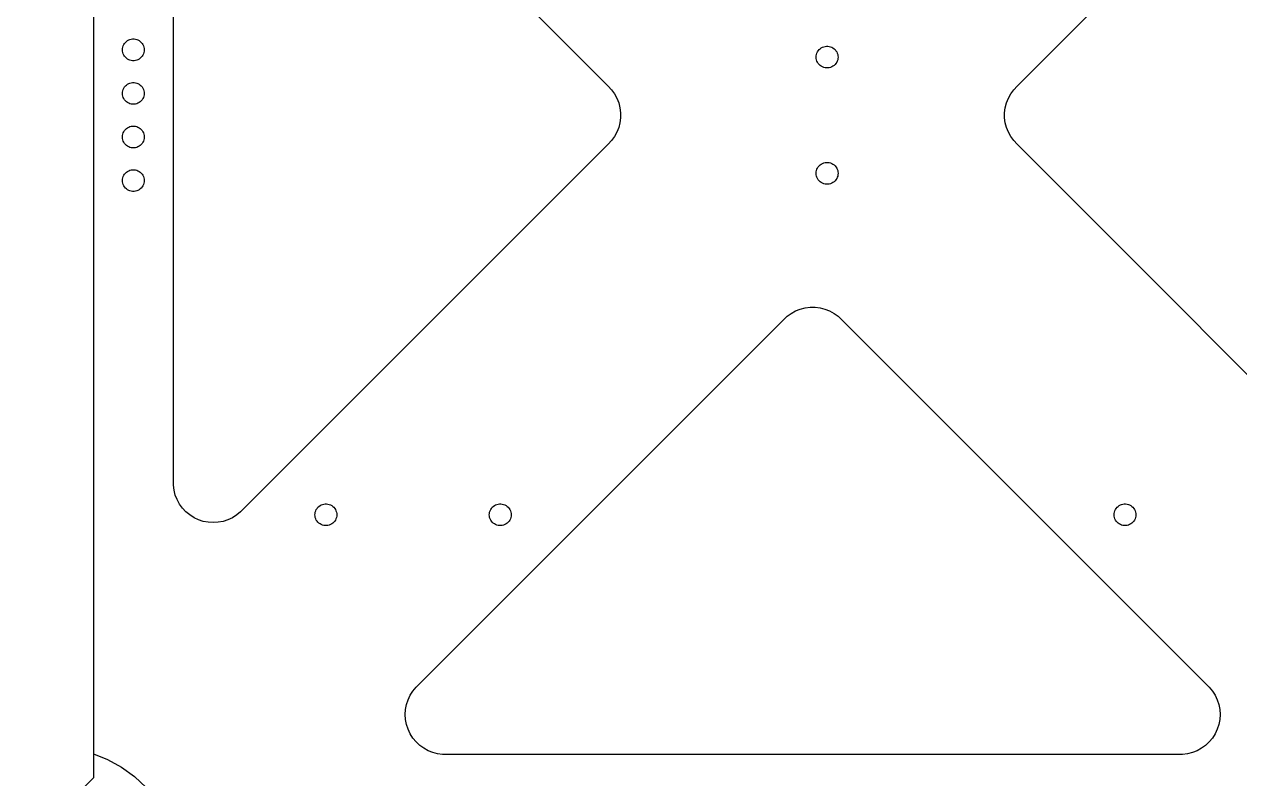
# Model space of a CAD drawing. Header units: millimetres. Extents: x -400 to 400, y 10 to 536.
# Drawn here: x 96.5 to 263.8, y 188.7 to 292.5 of the extents above; entities that cross this region are included whole.
import ezdxf

# ---------------------------------------------------------------- set-up
doc = ezdxf.new("R2010")
doc.units = ezdxf.units.MM
doc.layers.add('iTopie_plates-LaserCut_2x0.25in_thickness_2x400mm_2x380mm_2x330mm_rods_wide-triangle-holes.dxf_layer_1', color=1, linetype='Continuous')
doc.layers.add('iTopie_plates-LaserCut_2x0.25in_thickness_2x400mm_2x380mm_2x330mm_rods_wide-triangle-holes.dxf_layer_2', color=2, linetype='Continuous')

msp = doc.modelspace()

# ---------------------------------------------------------------- linework, layer by layer
at = {"layer": 'iTopie_plates-LaserCut_2x0.25in_thickness_2x400mm_2x380mm_2x330mm_rods_wide-triangle-holes.dxf_layer_1'}
for points in [[(106, 371.226), (106, 188.774), (106, 188.774), (96.4907, 179.265)], [(126.265, 334.589), (176.845, 284.009), (176.845, 284.009), (177.317, 283.506), (177.317, 283.506), (177.723, 282.947), (177.723, 282.947), (178.056, 282.342), (178.056, 282.342), (178.31, 281.7), (178.31, 281.7), (178.482, 281.031), (178.482, 281.031), (178.569, 280.345), (178.569, 280.345), (178.569, 279.655), (178.569, 279.655), (178.482, 278.969), (178.482, 278.969), (178.31, 278.3), (178.31, 278.3), (178.056, 277.658), (178.056, 277.658), (177.723, 277.053), (177.723, 277.053), (177.317, 276.494), (177.317, 276.494), (176.845, 275.991), (176.845, 275.991), (126.265, 225.411), (126.265, 225.411), (125.733, 224.971), (125.733, 224.971), (125.15, 224.601), (125.15, 224.601), (124.525, 224.307), (124.525, 224.307), (123.868, 224.093), (123.868, 224.093), (123.189, 223.964), (123.189, 223.964), (122.5, 223.92), (122.5, 223.92), (121.811, 223.964)], [(283.735, 225.411), (233.155, 275.991), (233.155, 275.991), (232.683, 276.494), (232.683, 276.494), (232.277, 277.053), (232.277, 277.053), (231.944, 277.658), (231.944, 277.658), (231.69, 278.3), (231.69, 278.3), (231.518, 278.969), (231.518, 278.969), (231.431, 279.655), (231.431, 279.655), (231.431, 280.345), (231.431, 280.345), (231.518, 281.031), (231.518, 281.031), (231.69, 281.7), (231.69, 281.7), (231.944, 282.342), (231.944, 282.342), (232.277, 282.947), (232.277, 282.947), (232.683, 283.506), (232.683, 283.506), (233.155, 284.009), (233.155, 284.009), (283.735, 334.589)], [(121.811, 223.964), (121.132, 224.093), (121.132, 224.093), (120.475, 224.307), (120.475, 224.307), (119.85, 224.601), (119.85, 224.601), (119.267, 224.971), (119.267, 224.971), (118.735, 225.411), (118.735, 225.411), (118.262, 225.914), (118.262, 225.914), (117.856, 226.473), (117.856, 226.473), (117.523, 227.079), (117.523, 227.079), (117.269, 227.721), (117.269, 227.721), (117.097, 228.39), (117.097, 228.39), (117.011, 229.075), (117.011, 229.075), (117.011, 330.925)], [(111.406, 287.503), (111.219, 287.527), (111.219, 287.527), (111.036, 287.573), (111.036, 287.573), (110.861, 287.643), (110.861, 287.643), (110.696, 287.734), (110.696, 287.734), (110.544, 287.844), (110.544, 287.844), (110.407, 287.973), (110.407, 287.973), (110.286, 288.118), (110.286, 288.118), (110.186, 288.277), (110.186, 288.277), (110.105, 288.448), (110.105, 288.448), (110.047, 288.627), (110.047, 288.627), (110.012, 288.812), (110.012, 288.812), (110, 289), (110, 289), (110.012, 289.188), (110.012, 289.188), (110.047, 289.373), (110.047, 289.373), (110.105, 289.552), (110.105, 289.552), (110.186, 289.723), (110.186, 289.723), (110.286, 289.882), (110.286, 289.882), (110.407, 290.027), (110.407, 290.027), (110.544, 290.156), (110.544, 290.156), (110.696, 290.266), (110.696, 290.266), (110.861, 290.357), (110.861, 290.357), (111.036, 290.427), (111.036, 290.427), (111.219, 290.473), (111.219, 290.473), (111.406, 290.497), (111.406, 290.497), (111.594, 290.497), (111.594, 290.497), (111.781, 290.473), (111.781, 290.473), (111.964, 290.427), (111.964, 290.427), (112.139, 290.357), (112.139, 290.357), (112.304, 290.266), (112.304, 290.266), (112.456, 290.156), (112.456, 290.156), (112.593, 290.027), (112.593, 290.027), (112.714, 289.882), (112.714, 289.882), (112.814, 289.723), (112.814, 289.723), (112.895, 289.552), (112.895, 289.552), (112.953, 289.373), (112.953, 289.373), (112.988, 289.188), (112.988, 289.188), (113, 289), (113, 289), (112.988, 288.812), (112.988, 288.812), (112.953, 288.627), (112.953, 288.627), (112.895, 288.448), (112.895, 288.448), (112.814, 288.277), (112.814, 288.277), (112.714, 288.118), (112.714, 288.118), (112.593, 287.973), (112.593, 287.973), (112.456, 287.844), (112.456, 287.844), (112.304, 287.734), (112.304, 287.734), (112.139, 287.643), (112.139, 287.643), (111.964, 287.573), (111.964, 287.573), (111.781, 287.527), (111.781, 287.527), (111.594, 287.503), (111.594, 287.503), (111.406, 287.503)], [(206.906, 286.503), (206.719, 286.527), (206.719, 286.527), (206.536, 286.573), (206.536, 286.573), (206.361, 286.643), (206.361, 286.643), (206.196, 286.734), (206.196, 286.734), (206.044, 286.844), (206.044, 286.844), (205.907, 286.973), (205.907, 286.973), (205.786, 287.118), (205.786, 287.118), (205.686, 287.277), (205.686, 287.277), (205.605, 287.448), (205.605, 287.448), (205.547, 287.627), (205.547, 287.627), (205.512, 287.812), (205.512, 287.812), (205.5, 288), (205.5, 288), (205.512, 288.188), (205.512, 288.188), (205.547, 288.373), (205.547, 288.373), (205.605, 288.552), (205.605, 288.552), (205.686, 288.723), (205.686, 288.723), (205.786, 288.882), (205.786, 288.882), (205.907, 289.027), (205.907, 289.027), (206.044, 289.156), (206.044, 289.156), (206.196, 289.266), (206.196, 289.266), (206.361, 289.357), (206.361, 289.357), (206.536, 289.427), (206.536, 289.427), (206.719, 289.473), (206.719, 289.473), (206.906, 289.497), (206.906, 289.497), (207.094, 289.497), (207.094, 289.497), (207.281, 289.473), (207.281, 289.473), (207.464, 289.427), (207.464, 289.427), (207.639, 289.357), (207.639, 289.357), (207.804, 289.266), (207.804, 289.266), (207.956, 289.156), (207.956, 289.156), (208.093, 289.027), (208.093, 289.027), (208.214, 288.882), (208.214, 288.882), (208.314, 288.723), (208.314, 288.723), (208.395, 288.552), (208.395, 288.552), (208.453, 288.373), (208.453, 288.373), (208.488, 288.188), (208.488, 288.188), (208.5, 288), (208.5, 288), (208.488, 287.812), (208.488, 287.812), (208.453, 287.627), (208.453, 287.627), (208.395, 287.448), (208.395, 287.448), (208.314, 287.277), (208.314, 287.277), (208.214, 287.118), (208.214, 287.118), (208.093, 286.973), (208.093, 286.973), (207.956, 286.844), (207.956, 286.844), (207.804, 286.734), (207.804, 286.734), (207.639, 286.643), (207.639, 286.643), (207.464, 286.573), (207.464, 286.573), (207.281, 286.527), (207.281, 286.527), (207.094, 286.503), (207.094, 286.503), (206.906, 286.503)], [(111.406, 281.503), (111.219, 281.527), (111.219, 281.527), (111.036, 281.573), (111.036, 281.573), (110.861, 281.643), (110.861, 281.643), (110.696, 281.734), (110.696, 281.734), (110.544, 281.844), (110.544, 281.844), (110.407, 281.973), (110.407, 281.973), (110.286, 282.118), (110.286, 282.118), (110.186, 282.277), (110.186, 282.277), (110.105, 282.448), (110.105, 282.448), (110.047, 282.627), (110.047, 282.627), (110.012, 282.812), (110.012, 282.812), (110, 283), (110, 283), (110.012, 283.188), (110.012, 283.188), (110.047, 283.373), (110.047, 283.373), (110.105, 283.552), (110.105, 283.552), (110.186, 283.723), (110.186, 283.723), (110.286, 283.882), (110.286, 283.882), (110.407, 284.027), (110.407, 284.027), (110.544, 284.156), (110.544, 284.156), (110.696, 284.266), (110.696, 284.266), (110.861, 284.357), (110.861, 284.357), (111.036, 284.427), (111.036, 284.427), (111.219, 284.473), (111.219, 284.473), (111.406, 284.497), (111.406, 284.497), (111.594, 284.497), (111.594, 284.497), (111.781, 284.473), (111.781, 284.473), (111.964, 284.427), (111.964, 284.427), (112.139, 284.357), (112.139, 284.357), (112.304, 284.266), (112.304, 284.266), (112.456, 284.156), (112.456, 284.156), (112.593, 284.027), (112.593, 284.027), (112.714, 283.882), (112.714, 283.882), (112.814, 283.723), (112.814, 283.723), (112.895, 283.552), (112.895, 283.552), (112.953, 283.373), (112.953, 283.373), (112.988, 283.188), (112.988, 283.188), (113, 283), (113, 283), (112.988, 282.812), (112.988, 282.812), (112.953, 282.627), (112.953, 282.627), (112.895, 282.448), (112.895, 282.448), (112.814, 282.277), (112.814, 282.277), (112.714, 282.118), (112.714, 282.118), (112.593, 281.973), (112.593, 281.973), (112.456, 281.844), (112.456, 281.844), (112.304, 281.734), (112.304, 281.734), (112.139, 281.643), (112.139, 281.643), (111.964, 281.573), (111.964, 281.573), (111.781, 281.527), (111.781, 281.527), (111.594, 281.503), (111.594, 281.503), (111.406, 281.503)], [(111.406, 275.503), (111.219, 275.527), (111.219, 275.527), (111.036, 275.573), (111.036, 275.573), (110.861, 275.643), (110.861, 275.643), (110.696, 275.734), (110.696, 275.734), (110.544, 275.844), (110.544, 275.844), (110.407, 275.973), (110.407, 275.973), (110.286, 276.118), (110.286, 276.118), (110.186, 276.277), (110.186, 276.277), (110.105, 276.448), (110.105, 276.448), (110.047, 276.627), (110.047, 276.627), (110.012, 276.812), (110.012, 276.812), (110, 277), (110, 277), (110.012, 277.188), (110.012, 277.188), (110.047, 277.373), (110.047, 277.373), (110.105, 277.552), (110.105, 277.552), (110.186, 277.723), (110.186, 277.723), (110.286, 277.882), (110.286, 277.882), (110.407, 278.027), (110.407, 278.027), (110.544, 278.156), (110.544, 278.156), (110.696, 278.266), (110.696, 278.266), (110.861, 278.357), (110.861, 278.357), (111.036, 278.427), (111.036, 278.427), (111.219, 278.473), (111.219, 278.473), (111.406, 278.497), (111.406, 278.497), (111.594, 278.497), (111.594, 278.497), (111.781, 278.473), (111.781, 278.473), (111.964, 278.427), (111.964, 278.427), (112.139, 278.357), (112.139, 278.357), (112.304, 278.266), (112.304, 278.266), (112.456, 278.156), (112.456, 278.156), (112.593, 278.027), (112.593, 278.027), (112.714, 277.882), (112.714, 277.882), (112.814, 277.723), (112.814, 277.723), (112.895, 277.552), (112.895, 277.552), (112.953, 277.373), (112.953, 277.373), (112.988, 277.188), (112.988, 277.188), (113, 277), (113, 277), (112.988, 276.812), (112.988, 276.812), (112.953, 276.627), (112.953, 276.627), (112.895, 276.448), (112.895, 276.448), (112.814, 276.277), (112.814, 276.277), (112.714, 276.118), (112.714, 276.118), (112.593, 275.973), (112.593, 275.973), (112.456, 275.844), (112.456, 275.844), (112.304, 275.734), (112.304, 275.734), (112.139, 275.643), (112.139, 275.643), (111.964, 275.573), (111.964, 275.573), (111.781, 275.527), (111.781, 275.527), (111.594, 275.503), (111.594, 275.503), (111.406, 275.503)], [(206.906, 270.503), (206.719, 270.527), (206.719, 270.527), (206.536, 270.573), (206.536, 270.573), (206.361, 270.643), (206.361, 270.643), (206.196, 270.734), (206.196, 270.734), (206.044, 270.844), (206.044, 270.844), (205.907, 270.973), (205.907, 270.973), (205.786, 271.118), (205.786, 271.118), (205.686, 271.277), (205.686, 271.277), (205.605, 271.448), (205.605, 271.448), (205.547, 271.627), (205.547, 271.627), (205.512, 271.812), (205.512, 271.812), (205.5, 272), (205.5, 272), (205.512, 272.188), (205.512, 272.188), (205.547, 272.373), (205.547, 272.373), (205.605, 272.552), (205.605, 272.552), (205.686, 272.723), (205.686, 272.723), (205.786, 272.882), (205.786, 272.882), (205.907, 273.027), (205.907, 273.027), (206.044, 273.156), (206.044, 273.156), (206.196, 273.266), (206.196, 273.266), (206.361, 273.357), (206.361, 273.357), (206.536, 273.427), (206.536, 273.427), (206.719, 273.473), (206.719, 273.473), (206.906, 273.497), (206.906, 273.497), (207.094, 273.497), (207.094, 273.497), (207.281, 273.473), (207.281, 273.473), (207.464, 273.427), (207.464, 273.427), (207.639, 273.357), (207.639, 273.357), (207.804, 273.266), (207.804, 273.266), (207.956, 273.156), (207.956, 273.156), (208.093, 273.027), (208.093, 273.027), (208.214, 272.882), (208.214, 272.882), (208.314, 272.723), (208.314, 272.723), (208.395, 272.552), (208.395, 272.552), (208.453, 272.373), (208.453, 272.373), (208.488, 272.188), (208.488, 272.188), (208.5, 272), (208.5, 272), (208.488, 271.812), (208.488, 271.812), (208.453, 271.627), (208.453, 271.627), (208.395, 271.448), (208.395, 271.448), (208.314, 271.277), (208.314, 271.277), (208.214, 271.118), (208.214, 271.118), (208.093, 270.973), (208.093, 270.973), (207.956, 270.844), (207.956, 270.844), (207.804, 270.734), (207.804, 270.734), (207.639, 270.643), (207.639, 270.643), (207.464, 270.573), (207.464, 270.573), (207.281, 270.527), (207.281, 270.527), (207.094, 270.503), (207.094, 270.503), (206.906, 270.503)], [(111.406, 269.503), (111.219, 269.527), (111.219, 269.527), (111.036, 269.573), (111.036, 269.573), (110.861, 269.643), (110.861, 269.643), (110.696, 269.734), (110.696, 269.734), (110.544, 269.844), (110.544, 269.844), (110.407, 269.973), (110.407, 269.973), (110.286, 270.118), (110.286, 270.118), (110.186, 270.277), (110.186, 270.277), (110.105, 270.448), (110.105, 270.448), (110.047, 270.627), (110.047, 270.627), (110.012, 270.812), (110.012, 270.812), (110, 271), (110, 271), (110.012, 271.188), (110.012, 271.188), (110.047, 271.373), (110.047, 271.373), (110.105, 271.552), (110.105, 271.552), (110.186, 271.723), (110.186, 271.723), (110.286, 271.882), (110.286, 271.882), (110.407, 272.027), (110.407, 272.027), (110.544, 272.156), (110.544, 272.156), (110.696, 272.266), (110.696, 272.266), (110.861, 272.357), (110.861, 272.357), (111.036, 272.427), (111.036, 272.427), (111.219, 272.473), (111.219, 272.473), (111.406, 272.497), (111.406, 272.497), (111.594, 272.497), (111.594, 272.497), (111.781, 272.473), (111.781, 272.473), (111.964, 272.427), (111.964, 272.427), (112.139, 272.357), (112.139, 272.357), (112.304, 272.266), (112.304, 272.266), (112.456, 272.156), (112.456, 272.156), (112.593, 272.027), (112.593, 272.027), (112.714, 271.882), (112.714, 271.882), (112.814, 271.723), (112.814, 271.723), (112.895, 271.552), (112.895, 271.552), (112.953, 271.373), (112.953, 271.373), (112.988, 271.188), (112.988, 271.188), (113, 271), (113, 271), (112.988, 270.812), (112.988, 270.812), (112.953, 270.627), (112.953, 270.627), (112.895, 270.448), (112.895, 270.448), (112.814, 270.277), (112.814, 270.277), (112.714, 270.118), (112.714, 270.118), (112.593, 269.973), (112.593, 269.973), (112.456, 269.844), (112.456, 269.844), (112.304, 269.734), (112.304, 269.734), (112.139, 269.643), (112.139, 269.643), (111.964, 269.573), (111.964, 269.573), (111.781, 269.527), (111.781, 269.527), (111.594, 269.503), (111.594, 269.503), (111.406, 269.503)], [(154.075, 192.011), (153.39, 192.097), (153.39, 192.097), (152.721, 192.269), (152.721, 192.269), (152.079, 192.523), (152.079, 192.523), (151.473, 192.856), (151.473, 192.856), (150.914, 193.262), (150.914, 193.262), (150.411, 193.735), (150.411, 193.735), (149.971, 194.267), (149.971, 194.267), (149.601, 194.85), (149.601, 194.85), (149.307, 195.475), (149.307, 195.475), (149.093, 196.132), (149.093, 196.132), (148.964, 196.811), (148.964, 196.811), (148.92, 197.5), (148.92, 197.5), (148.964, 198.189), (148.964, 198.189), (149.093, 198.868), (149.093, 198.868), (149.307, 199.525), (149.307, 199.525), (149.601, 200.15), (149.601, 200.15), (149.971, 200.733), (149.971, 200.733), (150.411, 201.265), (150.411, 201.265), (200.991, 251.845), (200.991, 251.845), (201.494, 252.317), (201.494, 252.317), (202.053, 252.723), (202.053, 252.723), (202.658, 253.056), (202.658, 253.056), (203.3, 253.31), (203.3, 253.31), (203.969, 253.482), (203.969, 253.482), (204.655, 253.569), (204.655, 253.569), (205.345, 253.569), (205.345, 253.569), (206.031, 253.482), (206.031, 253.482), (206.7, 253.31), (206.7, 253.31), (207.342, 253.056), (207.342, 253.056), (207.947, 252.723), (207.947, 252.723), (208.506, 252.317), (208.506, 252.317), (209.009, 251.845), (209.009, 251.845), (259.589, 201.265), (259.589, 201.265), (260.029, 200.733), (260.029, 200.733), (260.399, 200.15), (260.399, 200.15), (260.693, 199.525), (260.693, 199.525), (260.907, 198.868), (260.907, 198.868), (261.036, 198.189), (261.036, 198.189), (261.08, 197.5), (261.08, 197.5), (261.036, 196.811), (261.036, 196.811), (260.907, 196.132), (260.907, 196.132), (260.693, 195.475), (260.693, 195.475), (260.399, 194.85), (260.399, 194.85), (260.029, 194.267), (260.029, 194.267), (259.589, 193.735), (259.589, 193.735), (259.086, 193.262), (259.086, 193.262), (258.527, 192.856), (258.527, 192.856), (257.921, 192.523), (257.921, 192.523), (257.279, 192.269), (257.279, 192.269), (256.61, 192.097), (256.61, 192.097), (255.925, 192.011), (255.925, 192.011), (154.075, 192.011)], [(137.906, 223.503), (137.719, 223.527), (137.719, 223.527), (137.536, 223.573), (137.536, 223.573), (137.361, 223.643), (137.361, 223.643), (137.196, 223.734), (137.196, 223.734), (137.044, 223.844), (137.044, 223.844), (136.907, 223.973), (136.907, 223.973), (136.786, 224.118), (136.786, 224.118), (136.686, 224.277), (136.686, 224.277), (136.605, 224.448), (136.605, 224.448), (136.547, 224.627), (136.547, 224.627), (136.512, 224.812), (136.512, 224.812), (136.5, 225), (136.5, 225), (136.512, 225.188), (136.512, 225.188), (136.547, 225.373), (136.547, 225.373), (136.605, 225.552), (136.605, 225.552), (136.686, 225.723), (136.686, 225.723), (136.786, 225.882), (136.786, 225.882), (136.907, 226.027), (136.907, 226.027), (137.044, 226.156), (137.044, 226.156), (137.196, 226.266), (137.196, 226.266), (137.361, 226.357), (137.361, 226.357), (137.536, 226.427), (137.536, 226.427), (137.719, 226.473), (137.719, 226.473), (137.906, 226.497), (137.906, 226.497), (138.094, 226.497), (138.094, 226.497), (138.281, 226.473), (138.281, 226.473), (138.464, 226.427), (138.464, 226.427), (138.639, 226.357), (138.639, 226.357), (138.804, 226.266), (138.804, 226.266), (138.956, 226.156), (138.956, 226.156), (139.093, 226.027), (139.093, 226.027), (139.214, 225.882), (139.214, 225.882), (139.314, 225.723), (139.314, 225.723), (139.395, 225.552), (139.395, 225.552), (139.453, 225.373), (139.453, 225.373), (139.488, 225.188), (139.488, 225.188), (139.5, 225), (139.5, 225), (139.488, 224.812), (139.488, 224.812), (139.453, 224.627), (139.453, 224.627), (139.395, 224.448), (139.395, 224.448), (139.314, 224.277), (139.314, 224.277), (139.214, 224.118), (139.214, 224.118), (139.093, 223.973), (139.093, 223.973), (138.956, 223.844), (138.956, 223.844), (138.804, 223.734), (138.804, 223.734), (138.639, 223.643), (138.639, 223.643), (138.464, 223.573), (138.464, 223.573), (138.281, 223.527), (138.281, 223.527), (138.094, 223.503), (138.094, 223.503), (137.906, 223.503)], [(161.906, 223.503), (161.719, 223.527), (161.719, 223.527), (161.536, 223.573), (161.536, 223.573), (161.361, 223.643), (161.361, 223.643), (161.196, 223.734), (161.196, 223.734), (161.044, 223.844), (161.044, 223.844), (160.907, 223.973), (160.907, 223.973), (160.786, 224.118), (160.786, 224.118), (160.686, 224.277), (160.686, 224.277), (160.605, 224.448), (160.605, 224.448), (160.547, 224.627), (160.547, 224.627), (160.512, 224.812), (160.512, 224.812), (160.5, 225), (160.5, 225), (160.512, 225.188), (160.512, 225.188), (160.547, 225.373), (160.547, 225.373), (160.605, 225.552), (160.605, 225.552), (160.686, 225.723), (160.686, 225.723), (160.786, 225.882), (160.786, 225.882), (160.907, 226.027), (160.907, 226.027), (161.044, 226.156), (161.044, 226.156), (161.196, 226.266), (161.196, 226.266), (161.361, 226.357), (161.361, 226.357), (161.536, 226.427), (161.536, 226.427), (161.719, 226.473), (161.719, 226.473), (161.906, 226.497), (161.906, 226.497), (162.094, 226.497), (162.094, 226.497), (162.281, 226.473), (162.281, 226.473), (162.464, 226.427), (162.464, 226.427), (162.639, 226.357), (162.639, 226.357), (162.804, 226.266), (162.804, 226.266), (162.956, 226.156), (162.956, 226.156), (163.093, 226.027), (163.093, 226.027), (163.214, 225.882), (163.214, 225.882), (163.314, 225.723), (163.314, 225.723), (163.395, 225.552), (163.395, 225.552), (163.453, 225.373), (163.453, 225.373), (163.488, 225.188), (163.488, 225.188), (163.5, 225), (163.5, 225), (163.488, 224.812), (163.488, 224.812), (163.453, 224.627), (163.453, 224.627), (163.395, 224.448), (163.395, 224.448), (163.314, 224.277), (163.314, 224.277), (163.214, 224.118), (163.214, 224.118), (163.093, 223.973), (163.093, 223.973), (162.956, 223.844), (162.956, 223.844), (162.804, 223.734), (162.804, 223.734), (162.639, 223.643), (162.639, 223.643), (162.464, 223.573), (162.464, 223.573), (162.281, 223.527), (162.281, 223.527), (162.094, 223.503), (162.094, 223.503), (161.906, 223.503)], [(247.906, 223.503), (247.719, 223.527), (247.719, 223.527), (247.536, 223.573), (247.536, 223.573), (247.361, 223.643), (247.361, 223.643), (247.196, 223.734), (247.196, 223.734), (247.044, 223.844), (247.044, 223.844), (246.907, 223.973), (246.907, 223.973), (246.786, 224.118), (246.786, 224.118), (246.686, 224.277), (246.686, 224.277), (246.605, 224.448), (246.605, 224.448), (246.547, 224.627), (246.547, 224.627), (246.512, 224.812), (246.512, 224.812), (246.5, 225), (246.5, 225), (246.512, 225.188), (246.512, 225.188), (246.547, 225.373), (246.547, 225.373), (246.605, 225.552), (246.605, 225.552), (246.686, 225.723), (246.686, 225.723), (246.786, 225.882), (246.786, 225.882), (246.907, 226.027), (246.907, 226.027), (247.044, 226.156), (247.044, 226.156), (247.196, 226.266), (247.196, 226.266), (247.361, 226.357), (247.361, 226.357), (247.536, 226.427), (247.536, 226.427), (247.719, 226.473), (247.719, 226.473), (247.906, 226.497), (247.906, 226.497), (248.094, 226.497), (248.094, 226.497), (248.281, 226.473), (248.281, 226.473), (248.464, 226.427), (248.464, 226.427), (248.639, 226.357), (248.639, 226.357), (248.804, 226.266), (248.804, 226.266), (248.956, 226.156), (248.956, 226.156), (249.093, 226.027), (249.093, 226.027), (249.214, 225.882), (249.214, 225.882), (249.314, 225.723), (249.314, 225.723), (249.395, 225.552), (249.395, 225.552), (249.453, 225.373), (249.453, 225.373), (249.488, 225.188), (249.488, 225.188), (249.5, 225), (249.5, 225), (249.488, 224.812), (249.488, 224.812), (249.453, 224.627), (249.453, 224.627), (249.395, 224.448), (249.395, 224.448), (249.314, 224.277), (249.314, 224.277), (249.214, 224.118), (249.214, 224.118), (249.093, 223.973), (249.093, 223.973), (248.956, 223.844), (248.956, 223.844), (248.804, 223.734), (248.804, 223.734), (248.639, 223.643), (248.639, 223.643), (248.464, 223.573), (248.464, 223.573), (248.281, 223.527), (248.281, 223.527), (248.094, 223.503), (248.094, 223.503), (247.906, 223.503)]]:
    msp.add_lwpolyline(points, dxfattribs=at)
at = {"layer": 'iTopie_plates-LaserCut_2x0.25in_thickness_2x400mm_2x380mm_2x330mm_rods_wide-triangle-holes.dxf_layer_2'}
for points in [[(106, 367.893), (106, 192.107), (106, 192.107), (107.951, 191.334), (107.951, 191.334), (109.877, 190.276), (109.877, 190.276), (111.655, 188.984), (111.655, 188.984), (113.257, 187.48)], [(126.265, 334.589), (176.845, 284.009), (176.845, 284.009), (177.317, 283.506), (177.317, 283.506), (177.723, 282.947), (177.723, 282.947), (178.056, 282.342), (178.056, 282.342), (178.31, 281.7), (178.31, 281.7), (178.482, 281.031), (178.482, 281.031), (178.569, 280.345), (178.569, 280.345), (178.569, 279.655), (178.569, 279.655), (178.482, 278.969), (178.482, 278.969), (178.31, 278.3), (178.31, 278.3), (178.056, 277.658), (178.056, 277.658), (177.723, 277.053), (177.723, 277.053), (177.317, 276.494), (177.317, 276.494), (176.845, 275.991), (176.845, 275.991), (126.265, 225.411), (126.265, 225.411), (125.733, 224.971), (125.733, 224.971), (125.15, 224.601), (125.15, 224.601), (124.525, 224.307), (124.525, 224.307), (123.868, 224.093), (123.868, 224.093), (123.189, 223.964), (123.189, 223.964), (122.5, 223.92), (122.5, 223.92), (121.811, 223.964)], [(283.735, 225.411), (233.155, 275.991), (233.155, 275.991), (232.683, 276.494), (232.683, 276.494), (232.277, 277.053), (232.277, 277.053), (231.944, 277.658), (231.944, 277.658), (231.69, 278.3), (231.69, 278.3), (231.518, 278.969), (231.518, 278.969), (231.431, 279.655), (231.431, 279.655), (231.431, 280.345), (231.431, 280.345), (231.518, 281.031), (231.518, 281.031), (231.69, 281.7), (231.69, 281.7), (231.944, 282.342), (231.944, 282.342), (232.277, 282.947), (232.277, 282.947), (232.683, 283.506), (232.683, 283.506), (233.155, 284.009), (233.155, 284.009), (283.735, 334.589)], [(121.811, 223.964), (121.132, 224.093), (121.132, 224.093), (120.475, 224.307), (120.475, 224.307), (119.85, 224.601), (119.85, 224.601), (119.267, 224.971), (119.267, 224.971), (118.735, 225.411), (118.735, 225.411), (118.262, 225.914), (118.262, 225.914), (117.856, 226.473), (117.856, 226.473), (117.523, 227.079), (117.523, 227.079), (117.269, 227.721), (117.269, 227.721), (117.097, 228.39), (117.097, 228.39), (117.011, 229.075), (117.011, 229.075), (117.011, 330.925)], [(111.406, 287.503), (111.219, 287.527), (111.219, 287.527), (111.036, 287.573), (111.036, 287.573), (110.861, 287.643), (110.861, 287.643), (110.696, 287.734), (110.696, 287.734), (110.544, 287.844), (110.544, 287.844), (110.407, 287.973), (110.407, 287.973), (110.286, 288.118), (110.286, 288.118), (110.186, 288.277), (110.186, 288.277), (110.105, 288.448), (110.105, 288.448), (110.047, 288.627), (110.047, 288.627), (110.012, 288.812), (110.012, 288.812), (110, 289), (110, 289), (110.012, 289.188), (110.012, 289.188), (110.047, 289.373), (110.047, 289.373), (110.105, 289.552), (110.105, 289.552), (110.186, 289.723), (110.186, 289.723), (110.286, 289.882), (110.286, 289.882), (110.407, 290.027), (110.407, 290.027), (110.544, 290.156), (110.544, 290.156), (110.696, 290.266), (110.696, 290.266), (110.861, 290.357), (110.861, 290.357), (111.036, 290.427), (111.036, 290.427), (111.219, 290.473), (111.219, 290.473), (111.406, 290.497), (111.406, 290.497), (111.594, 290.497), (111.594, 290.497), (111.781, 290.473), (111.781, 290.473), (111.964, 290.427), (111.964, 290.427), (112.139, 290.357), (112.139, 290.357), (112.304, 290.266), (112.304, 290.266), (112.456, 290.156), (112.456, 290.156), (112.593, 290.027), (112.593, 290.027), (112.714, 289.882), (112.714, 289.882), (112.814, 289.723), (112.814, 289.723), (112.895, 289.552), (112.895, 289.552), (112.953, 289.373), (112.953, 289.373), (112.988, 289.188), (112.988, 289.188), (113, 289), (113, 289), (112.988, 288.812), (112.988, 288.812), (112.953, 288.627), (112.953, 288.627), (112.895, 288.448), (112.895, 288.448), (112.814, 288.277), (112.814, 288.277), (112.714, 288.118), (112.714, 288.118), (112.593, 287.973), (112.593, 287.973), (112.456, 287.844), (112.456, 287.844), (112.304, 287.734), (112.304, 287.734), (112.139, 287.643), (112.139, 287.643), (111.964, 287.573), (111.964, 287.573), (111.781, 287.527), (111.781, 287.527), (111.594, 287.503), (111.594, 287.503), (111.406, 287.503)], [(206.906, 286.503), (206.719, 286.527), (206.719, 286.527), (206.536, 286.573), (206.536, 286.573), (206.361, 286.643), (206.361, 286.643), (206.196, 286.734), (206.196, 286.734), (206.044, 286.844), (206.044, 286.844), (205.907, 286.973), (205.907, 286.973), (205.786, 287.118), (205.786, 287.118), (205.686, 287.277), (205.686, 287.277), (205.605, 287.448), (205.605, 287.448), (205.547, 287.627), (205.547, 287.627), (205.512, 287.812), (205.512, 287.812), (205.5, 288), (205.5, 288), (205.512, 288.188), (205.512, 288.188), (205.547, 288.373), (205.547, 288.373), (205.605, 288.552), (205.605, 288.552), (205.686, 288.723), (205.686, 288.723), (205.786, 288.882), (205.786, 288.882), (205.907, 289.027), (205.907, 289.027), (206.044, 289.156), (206.044, 289.156), (206.196, 289.266), (206.196, 289.266), (206.361, 289.357), (206.361, 289.357), (206.536, 289.427), (206.536, 289.427), (206.719, 289.473), (206.719, 289.473), (206.906, 289.497), (206.906, 289.497), (207.094, 289.497), (207.094, 289.497), (207.281, 289.473), (207.281, 289.473), (207.464, 289.427), (207.464, 289.427), (207.639, 289.357), (207.639, 289.357), (207.804, 289.266), (207.804, 289.266), (207.956, 289.156), (207.956, 289.156), (208.093, 289.027), (208.093, 289.027), (208.214, 288.882), (208.214, 288.882), (208.314, 288.723), (208.314, 288.723), (208.395, 288.552), (208.395, 288.552), (208.453, 288.373), (208.453, 288.373), (208.488, 288.188), (208.488, 288.188), (208.5, 288), (208.5, 288), (208.488, 287.812), (208.488, 287.812), (208.453, 287.627), (208.453, 287.627), (208.395, 287.448), (208.395, 287.448), (208.314, 287.277), (208.314, 287.277), (208.214, 287.118), (208.214, 287.118), (208.093, 286.973), (208.093, 286.973), (207.956, 286.844), (207.956, 286.844), (207.804, 286.734), (207.804, 286.734), (207.639, 286.643), (207.639, 286.643), (207.464, 286.573), (207.464, 286.573), (207.281, 286.527), (207.281, 286.527), (207.094, 286.503), (207.094, 286.503), (206.906, 286.503)], [(111.406, 281.503), (111.219, 281.527), (111.219, 281.527), (111.036, 281.573), (111.036, 281.573), (110.861, 281.643), (110.861, 281.643), (110.696, 281.734), (110.696, 281.734), (110.544, 281.844), (110.544, 281.844), (110.407, 281.973), (110.407, 281.973), (110.286, 282.118), (110.286, 282.118), (110.186, 282.277), (110.186, 282.277), (110.105, 282.448), (110.105, 282.448), (110.047, 282.627), (110.047, 282.627), (110.012, 282.812), (110.012, 282.812), (110, 283), (110, 283), (110.012, 283.188), (110.012, 283.188), (110.047, 283.373), (110.047, 283.373), (110.105, 283.552), (110.105, 283.552), (110.186, 283.723), (110.186, 283.723), (110.286, 283.882), (110.286, 283.882), (110.407, 284.027), (110.407, 284.027), (110.544, 284.156), (110.544, 284.156), (110.696, 284.266), (110.696, 284.266), (110.861, 284.357), (110.861, 284.357), (111.036, 284.427), (111.036, 284.427), (111.219, 284.473), (111.219, 284.473), (111.406, 284.497), (111.406, 284.497), (111.594, 284.497), (111.594, 284.497), (111.781, 284.473), (111.781, 284.473), (111.964, 284.427), (111.964, 284.427), (112.139, 284.357), (112.139, 284.357), (112.304, 284.266), (112.304, 284.266), (112.456, 284.156), (112.456, 284.156), (112.593, 284.027), (112.593, 284.027), (112.714, 283.882), (112.714, 283.882), (112.814, 283.723), (112.814, 283.723), (112.895, 283.552), (112.895, 283.552), (112.953, 283.373), (112.953, 283.373), (112.988, 283.188), (112.988, 283.188), (113, 283), (113, 283), (112.988, 282.812), (112.988, 282.812), (112.953, 282.627), (112.953, 282.627), (112.895, 282.448), (112.895, 282.448), (112.814, 282.277), (112.814, 282.277), (112.714, 282.118), (112.714, 282.118), (112.593, 281.973), (112.593, 281.973), (112.456, 281.844), (112.456, 281.844), (112.304, 281.734), (112.304, 281.734), (112.139, 281.643), (112.139, 281.643), (111.964, 281.573), (111.964, 281.573), (111.781, 281.527), (111.781, 281.527), (111.594, 281.503), (111.594, 281.503), (111.406, 281.503)], [(111.406, 275.503), (111.219, 275.527), (111.219, 275.527), (111.036, 275.573), (111.036, 275.573), (110.861, 275.643), (110.861, 275.643), (110.696, 275.734), (110.696, 275.734), (110.544, 275.844), (110.544, 275.844), (110.407, 275.973), (110.407, 275.973), (110.286, 276.118), (110.286, 276.118), (110.186, 276.277), (110.186, 276.277), (110.105, 276.448), (110.105, 276.448), (110.047, 276.627), (110.047, 276.627), (110.012, 276.812), (110.012, 276.812), (110, 277), (110, 277), (110.012, 277.188), (110.012, 277.188), (110.047, 277.373), (110.047, 277.373), (110.105, 277.552), (110.105, 277.552), (110.186, 277.723), (110.186, 277.723), (110.286, 277.882), (110.286, 277.882), (110.407, 278.027), (110.407, 278.027), (110.544, 278.156), (110.544, 278.156), (110.696, 278.266), (110.696, 278.266), (110.861, 278.357), (110.861, 278.357), (111.036, 278.427), (111.036, 278.427), (111.219, 278.473), (111.219, 278.473), (111.406, 278.497), (111.406, 278.497), (111.594, 278.497), (111.594, 278.497), (111.781, 278.473), (111.781, 278.473), (111.964, 278.427), (111.964, 278.427), (112.139, 278.357), (112.139, 278.357), (112.304, 278.266), (112.304, 278.266), (112.456, 278.156), (112.456, 278.156), (112.593, 278.027), (112.593, 278.027), (112.714, 277.882), (112.714, 277.882), (112.814, 277.723), (112.814, 277.723), (112.895, 277.552), (112.895, 277.552), (112.953, 277.373), (112.953, 277.373), (112.988, 277.188), (112.988, 277.188), (113, 277), (113, 277), (112.988, 276.812), (112.988, 276.812), (112.953, 276.627), (112.953, 276.627), (112.895, 276.448), (112.895, 276.448), (112.814, 276.277), (112.814, 276.277), (112.714, 276.118), (112.714, 276.118), (112.593, 275.973), (112.593, 275.973), (112.456, 275.844), (112.456, 275.844), (112.304, 275.734), (112.304, 275.734), (112.139, 275.643), (112.139, 275.643), (111.964, 275.573), (111.964, 275.573), (111.781, 275.527), (111.781, 275.527), (111.594, 275.503), (111.594, 275.503), (111.406, 275.503)], [(206.906, 270.503), (206.719, 270.527), (206.719, 270.527), (206.536, 270.573), (206.536, 270.573), (206.361, 270.643), (206.361, 270.643), (206.196, 270.734), (206.196, 270.734), (206.044, 270.844), (206.044, 270.844), (205.907, 270.973), (205.907, 270.973), (205.786, 271.118), (205.786, 271.118), (205.686, 271.277), (205.686, 271.277), (205.605, 271.448), (205.605, 271.448), (205.547, 271.627), (205.547, 271.627), (205.512, 271.812), (205.512, 271.812), (205.5, 272), (205.5, 272), (205.512, 272.188), (205.512, 272.188), (205.547, 272.373), (205.547, 272.373), (205.605, 272.552), (205.605, 272.552), (205.686, 272.723), (205.686, 272.723), (205.786, 272.882), (205.786, 272.882), (205.907, 273.027), (205.907, 273.027), (206.044, 273.156), (206.044, 273.156), (206.196, 273.266), (206.196, 273.266), (206.361, 273.357), (206.361, 273.357), (206.536, 273.427), (206.536, 273.427), (206.719, 273.473), (206.719, 273.473), (206.906, 273.497), (206.906, 273.497), (207.094, 273.497), (207.094, 273.497), (207.281, 273.473), (207.281, 273.473), (207.464, 273.427), (207.464, 273.427), (207.639, 273.357), (207.639, 273.357), (207.804, 273.266), (207.804, 273.266), (207.956, 273.156), (207.956, 273.156), (208.093, 273.027), (208.093, 273.027), (208.214, 272.882), (208.214, 272.882), (208.314, 272.723), (208.314, 272.723), (208.395, 272.552), (208.395, 272.552), (208.453, 272.373), (208.453, 272.373), (208.488, 272.188), (208.488, 272.188), (208.5, 272), (208.5, 272), (208.488, 271.812), (208.488, 271.812), (208.453, 271.627), (208.453, 271.627), (208.395, 271.448), (208.395, 271.448), (208.314, 271.277), (208.314, 271.277), (208.214, 271.118), (208.214, 271.118), (208.093, 270.973), (208.093, 270.973), (207.956, 270.844), (207.956, 270.844), (207.804, 270.734), (207.804, 270.734), (207.639, 270.643), (207.639, 270.643), (207.464, 270.573), (207.464, 270.573), (207.281, 270.527), (207.281, 270.527), (207.094, 270.503), (207.094, 270.503), (206.906, 270.503)], [(111.406, 269.503), (111.219, 269.527), (111.219, 269.527), (111.036, 269.573), (111.036, 269.573), (110.861, 269.643), (110.861, 269.643), (110.696, 269.734), (110.696, 269.734), (110.544, 269.844), (110.544, 269.844), (110.407, 269.973), (110.407, 269.973), (110.286, 270.118), (110.286, 270.118), (110.186, 270.277), (110.186, 270.277), (110.105, 270.448), (110.105, 270.448), (110.047, 270.627), (110.047, 270.627), (110.012, 270.812), (110.012, 270.812), (110, 271), (110, 271), (110.012, 271.188), (110.012, 271.188), (110.047, 271.373), (110.047, 271.373), (110.105, 271.552), (110.105, 271.552), (110.186, 271.723), (110.186, 271.723), (110.286, 271.882), (110.286, 271.882), (110.407, 272.027), (110.407, 272.027), (110.544, 272.156), (110.544, 272.156), (110.696, 272.266), (110.696, 272.266), (110.861, 272.357), (110.861, 272.357), (111.036, 272.427), (111.036, 272.427), (111.219, 272.473), (111.219, 272.473), (111.406, 272.497), (111.406, 272.497), (111.594, 272.497), (111.594, 272.497), (111.781, 272.473), (111.781, 272.473), (111.964, 272.427), (111.964, 272.427), (112.139, 272.357), (112.139, 272.357), (112.304, 272.266), (112.304, 272.266), (112.456, 272.156), (112.456, 272.156), (112.593, 272.027), (112.593, 272.027), (112.714, 271.882), (112.714, 271.882), (112.814, 271.723), (112.814, 271.723), (112.895, 271.552), (112.895, 271.552), (112.953, 271.373), (112.953, 271.373), (112.988, 271.188), (112.988, 271.188), (113, 271), (113, 271), (112.988, 270.812), (112.988, 270.812), (112.953, 270.627), (112.953, 270.627), (112.895, 270.448), (112.895, 270.448), (112.814, 270.277), (112.814, 270.277), (112.714, 270.118), (112.714, 270.118), (112.593, 269.973), (112.593, 269.973), (112.456, 269.844), (112.456, 269.844), (112.304, 269.734), (112.304, 269.734), (112.139, 269.643), (112.139, 269.643), (111.964, 269.573), (111.964, 269.573), (111.781, 269.527), (111.781, 269.527), (111.594, 269.503), (111.594, 269.503), (111.406, 269.503)], [(154.075, 192.011), (153.39, 192.097), (153.39, 192.097), (152.721, 192.269), (152.721, 192.269), (152.079, 192.523), (152.079, 192.523), (151.473, 192.856), (151.473, 192.856), (150.914, 193.262), (150.914, 193.262), (150.411, 193.735), (150.411, 193.735), (149.971, 194.267), (149.971, 194.267), (149.601, 194.85), (149.601, 194.85), (149.307, 195.475), (149.307, 195.475), (149.093, 196.132), (149.093, 196.132), (148.964, 196.811), (148.964, 196.811), (148.92, 197.5), (148.92, 197.5), (148.964, 198.189), (148.964, 198.189), (149.093, 198.868), (149.093, 198.868), (149.307, 199.525), (149.307, 199.525), (149.601, 200.15), (149.601, 200.15), (149.971, 200.733), (149.971, 200.733), (150.411, 201.265), (150.411, 201.265), (200.991, 251.845), (200.991, 251.845), (201.494, 252.317), (201.494, 252.317), (202.053, 252.723), (202.053, 252.723), (202.658, 253.056), (202.658, 253.056), (203.3, 253.31), (203.3, 253.31), (203.969, 253.482), (203.969, 253.482), (204.655, 253.569), (204.655, 253.569), (205.345, 253.569), (205.345, 253.569), (206.031, 253.482), (206.031, 253.482), (206.7, 253.31), (206.7, 253.31), (207.342, 253.056), (207.342, 253.056), (207.947, 252.723), (207.947, 252.723), (208.506, 252.317), (208.506, 252.317), (209.009, 251.845), (209.009, 251.845), (259.589, 201.265), (259.589, 201.265), (260.029, 200.733), (260.029, 200.733), (260.399, 200.15), (260.399, 200.15), (260.693, 199.525), (260.693, 199.525), (260.907, 198.868), (260.907, 198.868), (261.036, 198.189), (261.036, 198.189), (261.08, 197.5), (261.08, 197.5), (261.036, 196.811), (261.036, 196.811), (260.907, 196.132), (260.907, 196.132), (260.693, 195.475), (260.693, 195.475), (260.399, 194.85), (260.399, 194.85), (260.029, 194.267), (260.029, 194.267), (259.589, 193.735), (259.589, 193.735), (259.086, 193.262), (259.086, 193.262), (258.527, 192.856), (258.527, 192.856), (257.921, 192.523), (257.921, 192.523), (257.279, 192.269), (257.279, 192.269), (256.61, 192.097), (256.61, 192.097), (255.925, 192.011), (255.925, 192.011), (154.075, 192.011)], [(137.906, 223.503), (137.719, 223.527), (137.719, 223.527), (137.536, 223.573), (137.536, 223.573), (137.361, 223.643), (137.361, 223.643), (137.196, 223.734), (137.196, 223.734), (137.044, 223.844), (137.044, 223.844), (136.907, 223.973), (136.907, 223.973), (136.786, 224.118), (136.786, 224.118), (136.686, 224.277), (136.686, 224.277), (136.605, 224.448), (136.605, 224.448), (136.547, 224.627), (136.547, 224.627), (136.512, 224.812), (136.512, 224.812), (136.5, 225), (136.5, 225), (136.512, 225.188), (136.512, 225.188), (136.547, 225.373), (136.547, 225.373), (136.605, 225.552), (136.605, 225.552), (136.686, 225.723), (136.686, 225.723), (136.786, 225.882), (136.786, 225.882), (136.907, 226.027), (136.907, 226.027), (137.044, 226.156), (137.044, 226.156), (137.196, 226.266), (137.196, 226.266), (137.361, 226.357), (137.361, 226.357), (137.536, 226.427), (137.536, 226.427), (137.719, 226.473), (137.719, 226.473), (137.906, 226.497), (137.906, 226.497), (138.094, 226.497), (138.094, 226.497), (138.281, 226.473), (138.281, 226.473), (138.464, 226.427), (138.464, 226.427), (138.639, 226.357), (138.639, 226.357), (138.804, 226.266), (138.804, 226.266), (138.956, 226.156), (138.956, 226.156), (139.093, 226.027), (139.093, 226.027), (139.214, 225.882), (139.214, 225.882), (139.314, 225.723), (139.314, 225.723), (139.395, 225.552), (139.395, 225.552), (139.453, 225.373), (139.453, 225.373), (139.488, 225.188), (139.488, 225.188), (139.5, 225), (139.5, 225), (139.488, 224.812), (139.488, 224.812), (139.453, 224.627), (139.453, 224.627), (139.395, 224.448), (139.395, 224.448), (139.314, 224.277), (139.314, 224.277), (139.214, 224.118), (139.214, 224.118), (139.093, 223.973), (139.093, 223.973), (138.956, 223.844), (138.956, 223.844), (138.804, 223.734), (138.804, 223.734), (138.639, 223.643), (138.639, 223.643), (138.464, 223.573), (138.464, 223.573), (138.281, 223.527), (138.281, 223.527), (138.094, 223.503), (138.094, 223.503), (137.906, 223.503)], [(161.906, 223.503), (161.719, 223.527), (161.719, 223.527), (161.536, 223.573), (161.536, 223.573), (161.361, 223.643), (161.361, 223.643), (161.196, 223.734), (161.196, 223.734), (161.044, 223.844), (161.044, 223.844), (160.907, 223.973), (160.907, 223.973), (160.786, 224.118), (160.786, 224.118), (160.686, 224.277), (160.686, 224.277), (160.605, 224.448), (160.605, 224.448), (160.547, 224.627), (160.547, 224.627), (160.512, 224.812), (160.512, 224.812), (160.5, 225), (160.5, 225), (160.512, 225.188), (160.512, 225.188), (160.547, 225.373), (160.547, 225.373), (160.605, 225.552), (160.605, 225.552), (160.686, 225.723), (160.686, 225.723), (160.786, 225.882), (160.786, 225.882), (160.907, 226.027), (160.907, 226.027), (161.044, 226.156), (161.044, 226.156), (161.196, 226.266), (161.196, 226.266), (161.361, 226.357), (161.361, 226.357), (161.536, 226.427), (161.536, 226.427), (161.719, 226.473), (161.719, 226.473), (161.906, 226.497), (161.906, 226.497), (162.094, 226.497), (162.094, 226.497), (162.281, 226.473), (162.281, 226.473), (162.464, 226.427), (162.464, 226.427), (162.639, 226.357), (162.639, 226.357), (162.804, 226.266), (162.804, 226.266), (162.956, 226.156), (162.956, 226.156), (163.093, 226.027), (163.093, 226.027), (163.214, 225.882), (163.214, 225.882), (163.314, 225.723), (163.314, 225.723), (163.395, 225.552), (163.395, 225.552), (163.453, 225.373), (163.453, 225.373), (163.488, 225.188), (163.488, 225.188), (163.5, 225), (163.5, 225), (163.488, 224.812), (163.488, 224.812), (163.453, 224.627), (163.453, 224.627), (163.395, 224.448), (163.395, 224.448), (163.314, 224.277), (163.314, 224.277), (163.214, 224.118), (163.214, 224.118), (163.093, 223.973), (163.093, 223.973), (162.956, 223.844), (162.956, 223.844), (162.804, 223.734), (162.804, 223.734), (162.639, 223.643), (162.639, 223.643), (162.464, 223.573), (162.464, 223.573), (162.281, 223.527), (162.281, 223.527), (162.094, 223.503), (162.094, 223.503), (161.906, 223.503)], [(247.906, 223.503), (247.719, 223.527), (247.719, 223.527), (247.536, 223.573), (247.536, 223.573), (247.361, 223.643), (247.361, 223.643), (247.196, 223.734), (247.196, 223.734), (247.044, 223.844), (247.044, 223.844), (246.907, 223.973), (246.907, 223.973), (246.786, 224.118), (246.786, 224.118), (246.686, 224.277), (246.686, 224.277), (246.605, 224.448), (246.605, 224.448), (246.547, 224.627), (246.547, 224.627), (246.512, 224.812), (246.512, 224.812), (246.5, 225), (246.5, 225), (246.512, 225.188), (246.512, 225.188), (246.547, 225.373), (246.547, 225.373), (246.605, 225.552), (246.605, 225.552), (246.686, 225.723), (246.686, 225.723), (246.786, 225.882), (246.786, 225.882), (246.907, 226.027), (246.907, 226.027), (247.044, 226.156), (247.044, 226.156), (247.196, 226.266), (247.196, 226.266), (247.361, 226.357), (247.361, 226.357), (247.536, 226.427), (247.536, 226.427), (247.719, 226.473), (247.719, 226.473), (247.906, 226.497), (247.906, 226.497), (248.094, 226.497), (248.094, 226.497), (248.281, 226.473), (248.281, 226.473), (248.464, 226.427), (248.464, 226.427), (248.639, 226.357), (248.639, 226.357), (248.804, 226.266), (248.804, 226.266), (248.956, 226.156), (248.956, 226.156), (249.093, 226.027), (249.093, 226.027), (249.214, 225.882), (249.214, 225.882), (249.314, 225.723), (249.314, 225.723), (249.395, 225.552), (249.395, 225.552), (249.453, 225.373), (249.453, 225.373), (249.488, 225.188), (249.488, 225.188), (249.5, 225), (249.5, 225), (249.488, 224.812), (249.488, 224.812), (249.453, 224.627), (249.453, 224.627), (249.395, 224.448), (249.395, 224.448), (249.314, 224.277), (249.314, 224.277), (249.214, 224.118), (249.214, 224.118), (249.093, 223.973), (249.093, 223.973), (248.956, 223.844), (248.956, 223.844), (248.804, 223.734), (248.804, 223.734), (248.639, 223.643), (248.639, 223.643), (248.464, 223.573), (248.464, 223.573), (248.281, 223.527), (248.281, 223.527), (248.094, 223.503), (248.094, 223.503), (247.906, 223.503)]]:
    msp.add_lwpolyline(points, dxfattribs=at)

doc.saveas('drawing.dxf')
